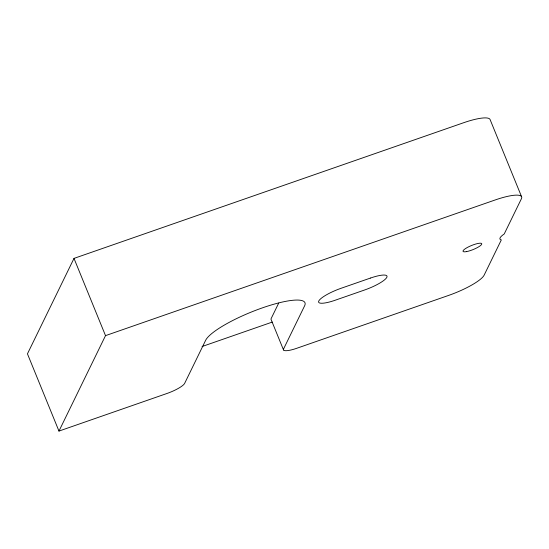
<?xml version="1.0" encoding="UTF-8"?>
<svg xmlns="http://www.w3.org/2000/svg" width="549" height="549" viewBox="0 0 549 549"><rect width="100%" height="100%" fill="white"/><g stroke="black" fill="none" stroke-linecap="round" stroke-linejoin="round"><path stroke-width="0.82" d="M521.55 196.652L490.031 119.407A33.64 7.281 -22.2 0 0 463.617 122.736L73.998 258.394L27.45 353.837L58.969 431.082L166.862 393.516A16.82 3.644 -22.2 0 0 184.649 383.36L205.649 340.298A53.829 11.653 -22.2 0 1 262.573 307.804A53.829 11.653 -22.2 0 1 304.599 305.848L283.6 348.903A16.82 3.644 -22.2 0 0 296.734 348.292L448.581 295.424A33.64 7.281 -22.2 0 0 484.156 275.111L501.326 239.906A20.183 4.371 -22.2 0 1 504.229 233.963L521.399 198.759A33.64 7.281 -22.2 0 0 495.129 199.98L105.518 335.638L58.969 431.082M278.693 303.117L271.192 318.495A16.82 3.644 -22.2 0 0 271.117 319.545L283.524 349.96M202.046 346.536L272.222 322.098M73.998 258.394L105.518 335.638M370.403 278.075L341.032 288.3A21.027 4.55 -22.2 0 0 318.797 300.996A21.027 4.55 -22.2 0 0 335.213 300.228L364.584 290.002A21.027 4.55 -22.2 0 0 386.825 277.307A21.027 4.55 -22.2 0 0 370.403 278.075M466.554 251.607A10.095 2.182 -22.2 0 0 481.672 244.284A10.095 2.182 -22.2 0 0 468.97 246.645A10.095 2.182 -22.2 0 0 466.554 251.607"/></g></svg>
